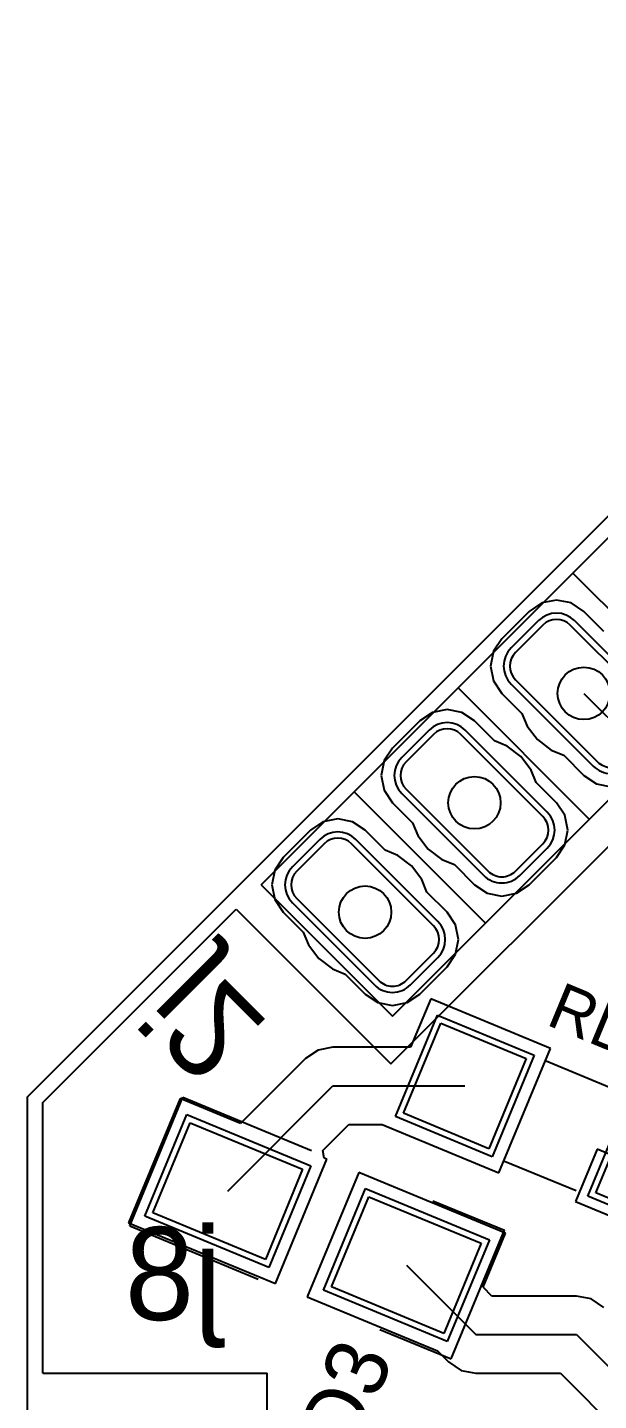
# Model space of a CAD drawing. Header units: millimetres. Extents: x 0 to 2.36, y 0 to 2.36.
# Drawn here: x 0 to 0.369, y 1.472 to 2.36 of the extents above; entities that cross this region are included whole.
import ezdxf

# ---------------------------------------------------------------- set-up
doc = ezdxf.new("R2010")
doc.units = ezdxf.units.MM
doc.header["$MEASUREMENT"] = 0
for name, color, linetype in [('BottomLayer', 5, 'Continuous'), ('BottomOverlay', 54, 'Continuous'), ('BottomSolder', 6, 'Continuous'), ('MultiLayer', 9, 'Continuous'), ('PadHoleLayer', 156, 'Continuous'), ('TopLayer', 1, 'Continuous'), ('TopOverlay', 2, 'Continuous'), ('TopPaste', 8, 'Continuous'), ('TopSolder', 216, 'Continuous')]:
    doc.layers.add(name, color=color, linetype=linetype)

# ---------------------------------------------------------------- blocks, each defined once
blk = doc.blocks.new('___6_______B_2')
at = {"layer": 'BottomLayer'}
for p, q in [((0.0375, 0.025), (-0.0375, 0.025)), ((-0.05, 0.0125), (-0.05, -0.0125)), ((0.05, -0.0125), (0.05, 0.0125)), ((-0.0375, -0.025), (0.0375, -0.025)), ((0.0375, -0.075), (-0.0375, -0.075)), ((-0.05, -0.0875), (-0.05, -0.1125)), ((0.05, -0.1125), (0.05, -0.0875)), ((-0.0375, -0.125), (0.0375, -0.125)), ((0.0375, -0.175), (-0.0375, -0.175)), ((-0.05, -0.1875), (-0.05, -0.2125)), ((0.05, -0.2125), (0.05, -0.1875)), ((-0.0375, -0.225), (0.0375, -0.225)), ((0.0375, -0.275), (-0.0375, -0.275)), ((-0.05, -0.2875), (-0.05, -0.3125)), ((0.05, -0.3125), (0.05, -0.2875)), ((-0.0375, -0.325), (0.0375, -0.325)), ((0.0375, -0.375), (-0.0375, -0.375)), ((-0.05, -0.3875), (-0.05, -0.4125)), ((0.05, -0.4125), (0.05, -0.3875)), ((-0.0375, -0.425), (0.0375, -0.425)), ((0.0375, -0.475), (-0.0375, -0.475)), ((-0.05, -0.4875), (-0.05, -0.5125)), ((0.05, -0.5125), (0.05, -0.4875)), ((-0.0375, -0.525), (0.0375, -0.525))]:
    blk.add_line(p, q, dxfattribs=at)
for centre, start, end in [((-0.0375, 0.0125), 90, 180), ((0.0375, 0.0125), 0, 90), ((-0.0375, -0.0125), 180, 270), ((0.0375, -0.0125), 270, 0), ((-0.0375, -0.0875), 90, 180), ((0.0375, -0.0875), 0, 90), ((-0.0375, -0.1125), 180, 270), ((0.0375, -0.1125), 270, 0), ((-0.0375, -0.1875), 90, 180), ((0.0375, -0.1875), 0, 90), ((-0.0375, -0.2125), 180, 270), ((0.0375, -0.2125), 270, 0), ((-0.0375, -0.2875), 90, 180), ((0.0375, -0.2875), 0, 90), ((-0.0375, -0.3125), 180, 270), ((0.0375, -0.3125), 270, 0), ((-0.0375, -0.3875), 90, 180), ((0.0375, -0.3875), 0, 90), ((-0.0375, -0.4125), 180, 270), ((0.0375, -0.4125), 270, 0), ((-0.0375, -0.4875), 90, 180), ((0.0375, -0.4875), 0, 90), ((-0.0375, -0.5125), 180, 270), ((0.0375, -0.5125), 270, 0)]:
    blk.add_arc(centre, 0.0125, start, end, dxfattribs=at)
at = {"layer": 'BottomOverlay'}
for p, q in [((-0.06, 0.045), (0.06, 0.045)), ((-0.06, -0.535), (-0.06, 0.045)), ((0.06, -0.535), (0.06, 0.045)), ((-0.06, -0.05), (0.06, -0.05)), ((-0.06, -0.15), (0.06, -0.15)), ((-0.06, -0.25), (0.06, -0.25)), ((-0.06, -0.355), (0.06, -0.355)), ((-0.06, -0.45), (0.06, -0.45)), ((-0.06, -0.535), (0.06, -0.535))]:
    blk.add_line(p, q, dxfattribs=at)
at = {"layer": 'BottomSolder'}
for p, q in [((0.0375, 0.029), (-0.0375, 0.029)), ((-0.054, 0.0125), (-0.054, -0.0125)), ((0.054, -0.0125), (0.054, 0.0125)), ((-0.0375, -0.029), (0.0375, -0.029)), ((0.0375, -0.071), (-0.0375, -0.071)), ((-0.054, -0.0875), (-0.054, -0.1125)), ((0.054, -0.1125), (0.054, -0.0875)), ((-0.0375, -0.129), (0.0375, -0.129)), ((0.0375, -0.171), (-0.0375, -0.171)), ((-0.054, -0.1875), (-0.054, -0.2125)), ((0.054, -0.2125), (0.054, -0.1875)), ((-0.0375, -0.229), (0.0375, -0.229)), ((0.0375, -0.271), (-0.0375, -0.271)), ((-0.054, -0.2875), (-0.054, -0.3125)), ((0.054, -0.3125), (0.054, -0.2875)), ((-0.0375, -0.329), (0.0375, -0.329)), ((0.0375, -0.371), (-0.0375, -0.371)), ((-0.054, -0.3875), (-0.054, -0.4125)), ((0.054, -0.4125), (0.054, -0.3875)), ((-0.0375, -0.429), (0.0375, -0.429)), ((0.0375, -0.471), (-0.0375, -0.471)), ((-0.054, -0.4875), (-0.054, -0.5125)), ((0.054, -0.5125), (0.054, -0.4875)), ((-0.0375, -0.529), (0.0375, -0.529))]:
    blk.add_line(p, q, dxfattribs=at)
for centre, start, end in [((-0.0375, 0.0125), 90, 180), ((0.0375, 0.0125), 0, 90), ((-0.0375, -0.0125), 180, 270), ((0.0375, -0.0125), 270, 0), ((-0.0375, -0.0875), 90, 180), ((0.0375, -0.0875), 0, 90), ((-0.0375, -0.1125), 180, 270), ((0.0375, -0.1125), 270, 0), ((-0.0375, -0.1875), 90, 180), ((0.0375, -0.1875), 0, 90), ((-0.0375, -0.2125), 180, 270), ((0.0375, -0.2125), 270, 0), ((-0.0375, -0.2875), 90, 180), ((0.0375, -0.2875), 0, 90), ((-0.0375, -0.3125), 180, 270), ((0.0375, -0.3125), 270, 0), ((-0.0375, -0.3875), 90, 180), ((0.0375, -0.3875), 0, 90), ((-0.0375, -0.4125), 180, 270), ((0.0375, -0.4125), 270, 0), ((-0.0375, -0.4875), 90, 180), ((0.0375, -0.4875), 0, 90), ((-0.0375, -0.5125), 180, 270), ((0.0375, -0.5125), 270, 0)]:
    blk.add_arc(centre, 0.0165, start, end, dxfattribs=at)
at = {"layer": 'MultiLayer'}
for p, q in [((0.0375, 0.025), (-0.0375, 0.025)), ((-0.05, 0.0125), (-0.05, -0.0125)), ((0.05, -0.0125), (0.05, 0.0125)), ((-0.0375, -0.025), (0.0375, -0.025)), ((0.0375, -0.075), (-0.0375, -0.075)), ((-0.05, -0.0875), (-0.05, -0.1125)), ((0.05, -0.1125), (0.05, -0.0875)), ((-0.0375, -0.125), (0.0375, -0.125)), ((0.0375, -0.175), (-0.0375, -0.175)), ((-0.05, -0.1875), (-0.05, -0.2125)), ((0.05, -0.2125), (0.05, -0.1875)), ((-0.0375, -0.225), (0.0375, -0.225)), ((0.0375, -0.275), (-0.0375, -0.275)), ((-0.05, -0.2875), (-0.05, -0.3125)), ((0.05, -0.3125), (0.05, -0.2875)), ((-0.0375, -0.325), (0.0375, -0.325)), ((0.0375, -0.375), (-0.0375, -0.375)), ((-0.05, -0.3875), (-0.05, -0.4125)), ((0.05, -0.4125), (0.05, -0.3875)), ((-0.0375, -0.425), (0.0375, -0.425)), ((0.0375, -0.475), (-0.0375, -0.475)), ((-0.05, -0.4875), (-0.05, -0.5125)), ((0.05, -0.5125), (0.05, -0.4875)), ((-0.0375, -0.525), (0.0375, -0.525))]:
    blk.add_line(p, q, dxfattribs=at)
for centre, start, end in [((-0.0375, 0.0125), 90, 180), ((0.0375, 0.0125), 0, 90), ((-0.0375, -0.0125), 180, 270), ((0.0375, -0.0125), 270, 0), ((-0.0375, -0.0875), 90, 180), ((0.0375, -0.0875), 0, 90), ((-0.0375, -0.1125), 180, 270), ((0.0375, -0.1125), 270, 0), ((-0.0375, -0.1875), 90, 180), ((0.0375, -0.1875), 0, 90), ((-0.0375, -0.2125), 180, 270), ((0.0375, -0.2125), 270, 0), ((-0.0375, -0.2875), 90, 180), ((0.0375, -0.2875), 0, 90), ((-0.0375, -0.3125), 180, 270), ((0.0375, -0.3125), 270, 0), ((-0.0375, -0.3875), 90, 180), ((0.0375, -0.3875), 0, 90), ((-0.0375, -0.4125), 180, 270), ((0.0375, -0.4125), 270, 0), ((-0.0375, -0.4875), 90, 180), ((0.0375, -0.4875), 0, 90), ((-0.0375, -0.5125), 180, 270), ((0.0375, -0.5125), 270, 0)]:
    blk.add_arc(centre, 0.0125, start, end, dxfattribs=at)
at = {"layer": 'PadHoleLayer'}
for centre in [(0, 0), (0, -0.1), (0, -0.2), (0, -0.3), (0, -0.4), (0, -0.5)]:
    blk.add_circle(centre, 0.01693, dxfattribs=at)
at = {"layer": 'TopLayer'}
for p, q in [((0.0375, 0.025), (-0.0375, 0.025)), ((-0.05, 0.0125), (-0.05, -0.0125)), ((0.05, -0.0125), (0.05, 0.0125)), ((-0.0375, -0.025), (0.0375, -0.025)), ((0.0375, -0.075), (-0.0375, -0.075)), ((-0.05, -0.0875), (-0.05, -0.1125)), ((0.05, -0.1125), (0.05, -0.0875)), ((-0.0375, -0.125), (0.0375, -0.125)), ((0.0375, -0.175), (-0.0375, -0.175)), ((-0.05, -0.1875), (-0.05, -0.2125)), ((0.05, -0.2125), (0.05, -0.1875)), ((-0.0375, -0.225), (0.0375, -0.225)), ((0.0375, -0.275), (-0.0375, -0.275)), ((-0.05, -0.2875), (-0.05, -0.3125)), ((0.05, -0.3125), (0.05, -0.2875)), ((-0.0375, -0.325), (0.0375, -0.325)), ((0.0375, -0.375), (-0.0375, -0.375)), ((-0.05, -0.3875), (-0.05, -0.4125)), ((0.05, -0.4125), (0.05, -0.3875)), ((-0.0375, -0.425), (0.0375, -0.425)), ((0.0375, -0.475), (-0.0375, -0.475)), ((-0.05, -0.4875), (-0.05, -0.5125)), ((0.05, -0.5125), (0.05, -0.4875)), ((-0.0375, -0.525), (0.0375, -0.525))]:
    blk.add_line(p, q, dxfattribs=at)
for centre, start, end in [((-0.0375, 0.0125), 90, 180), ((0.0375, 0.0125), 0, 90), ((-0.0375, -0.0125), 180, 270), ((0.0375, -0.0125), 270, 0), ((-0.0375, -0.0875), 90, 180), ((0.0375, -0.0875), 0, 90), ((-0.0375, -0.1125), 180, 270), ((0.0375, -0.1125), 270, 0), ((-0.0375, -0.1875), 90, 180), ((0.0375, -0.1875), 0, 90), ((-0.0375, -0.2125), 180, 270), ((0.0375, -0.2125), 270, 0), ((-0.0375, -0.2875), 90, 180), ((0.0375, -0.2875), 0, 90), ((-0.0375, -0.3125), 180, 270), ((0.0375, -0.3125), 270, 0), ((-0.0375, -0.3875), 90, 180), ((0.0375, -0.3875), 0, 90), ((-0.0375, -0.4125), 180, 270), ((0.0375, -0.4125), 270, 0), ((-0.0375, -0.4875), 90, 180), ((0.0375, -0.4875), 0, 90), ((-0.0375, -0.5125), 180, 270), ((0.0375, -0.5125), 270, 0)]:
    blk.add_arc(centre, 0.0125, start, end, dxfattribs=at)
at = {"layer": 'TopSolder'}
for p, q in [((0.0375, 0.029), (-0.0375, 0.029)), ((-0.054, 0.0125), (-0.054, -0.0125)), ((0.054, -0.0125), (0.054, 0.0125)), ((-0.0375, -0.029), (0.0375, -0.029)), ((0.0375, -0.071), (-0.0375, -0.071)), ((-0.054, -0.0875), (-0.054, -0.1125)), ((0.054, -0.1125), (0.054, -0.0875)), ((-0.0375, -0.129), (0.0375, -0.129)), ((0.0375, -0.171), (-0.0375, -0.171)), ((-0.054, -0.1875), (-0.054, -0.2125)), ((0.054, -0.2125), (0.054, -0.1875)), ((-0.0375, -0.229), (0.0375, -0.229)), ((0.0375, -0.271), (-0.0375, -0.271)), ((-0.054, -0.2875), (-0.054, -0.3125)), ((0.054, -0.3125), (0.054, -0.2875)), ((-0.0375, -0.329), (0.0375, -0.329)), ((0.0375, -0.371), (-0.0375, -0.371)), ((-0.054, -0.3875), (-0.054, -0.4125)), ((0.054, -0.4125), (0.054, -0.3875)), ((-0.0375, -0.429), (0.0375, -0.429)), ((0.0375, -0.471), (-0.0375, -0.471)), ((-0.054, -0.4875), (-0.054, -0.5125)), ((0.054, -0.5125), (0.054, -0.4875)), ((-0.0375, -0.529), (0.0375, -0.529))]:
    blk.add_line(p, q, dxfattribs=at)
for centre, start, end in [((-0.0375, 0.0125), 90, 180), ((0.0375, 0.0125), 0, 90), ((-0.0375, -0.0125), 180, 270), ((0.0375, -0.0125), 270, 0), ((-0.0375, -0.0875), 90, 180), ((0.0375, -0.0875), 0, 90), ((-0.0375, -0.1125), 180, 270), ((0.0375, -0.1125), 270, 0), ((-0.0375, -0.1875), 90, 180), ((0.0375, -0.1875), 0, 90), ((-0.0375, -0.2125), 180, 270), ((0.0375, -0.2125), 270, 0), ((-0.0375, -0.2875), 90, 180), ((0.0375, -0.2875), 0, 90), ((-0.0375, -0.3125), 180, 270), ((0.0375, -0.3125), 270, 0), ((-0.0375, -0.3875), 90, 180), ((0.0375, -0.3875), 0, 90), ((-0.0375, -0.4125), 180, 270), ((0.0375, -0.4125), 270, 0), ((-0.0375, -0.4875), 90, 180), ((0.0375, -0.4875), 0, 90), ((-0.0375, -0.5125), 180, 270), ((0.0375, -0.5125), 270, 0)]:
    blk.add_arc(centre, 0.0165, start, end, dxfattribs=at)
blk = doc.blocks.new('LED3_2X1_6_13')
at = {"layer": 'TopLayer'}
for p, q in [((-0.03937, -0.0315), (-0.03937, 0.0315)), ((-0.03937, 0.0315), (0.03937, 0.0315)), ((0.03937, 0.0315), (0.03937, -0.0315)), ((0.08563, -0.0315), (0.08563, 0.0315)), ((0.08563, 0.0315), (0.16437, 0.0315)), ((0.16437, 0.0315), (0.16437, -0.0315)), ((0.03937, -0.0315), (-0.03937, -0.0315)), ((0.16437, -0.0315), (0.08563, -0.0315))]:
    blk.add_line(p, q, dxfattribs=at)
at = {"layer": 'TopOverlay'}
for p, q in [((0, 0.045), (-0.05, 0.045)), ((-0.05, 0.045), (-0.05, -0.045)), ((0.175, 0.045), (0.085, 0.045)), ((0.175, 0.045), (0.175, -0.045)), ((0, -0.045), (-0.05, -0.045)), ((0.175, -0.045), (0.085, -0.045))]:
    blk.add_line(p, q, dxfattribs=at)
at = {"layer": 'TopPaste'}
for p, q in [((-0.03937, -0.0315), (-0.03937, 0.0315)), ((-0.03937, 0.0315), (0.03937, 0.0315)), ((0.03937, 0.0315), (0.03937, -0.0315)), ((0.08563, -0.0315), (0.08563, 0.0315)), ((0.08563, 0.0315), (0.16437, 0.0315)), ((0.16437, 0.0315), (0.16437, -0.0315)), ((0.03937, -0.0315), (-0.03937, -0.0315)), ((0.16437, -0.0315), (0.08563, -0.0315))]:
    blk.add_line(p, q, dxfattribs=at)
at = {"layer": 'TopSolder'}
for p, q in [((-0.04337, -0.0355), (-0.04337, 0.0355)), ((-0.04337, 0.0355), (0.04337, 0.0355)), ((0.04337, 0.0355), (0.04337, -0.0355)), ((0.08163, -0.0355), (0.08163, 0.0355)), ((0.08163, 0.0355), (0.16837, 0.0355)), ((0.16837, 0.0355), (0.16837, -0.0355)), ((0.04337, -0.0355), (-0.04337, -0.0355)), ((0.16837, -0.0355), (0.08163, -0.0355))]:
    blk.add_line(p, q, dxfattribs=at)
blk = doc.blocks.new('1206_41')
at = {"layer": 'TopLayer'}
for p, q in [((-0.09724, -0.0315), (-0.09724, 0.0315)), ((-0.09724, 0.0315), (-0.0374, 0.0315)), ((-0.0374, 0.0315), (-0.0374, -0.0315)), ((0.0374, -0.0315), (0.0374, 0.0315)), ((0.0374, 0.0315), (0.09724, 0.0315)), ((0.09724, 0.0315), (0.09724, -0.0315)), ((-0.0374, -0.0315), (-0.09724, -0.0315)), ((0.09724, -0.0315), (0.0374, -0.0315))]:
    blk.add_line(p, q, dxfattribs=at)
at = {"layer": 'TopOverlay'}
for p, q in [((-0.025, 0.035), (0.025, 0.035)), ((-0.025, -0.035), (0.025, -0.035))]:
    blk.add_line(p, q, dxfattribs=at)
at = {"layer": 'TopPaste'}
for p, q in [((-0.09724, -0.0315), (-0.09724, 0.0315)), ((-0.09724, 0.0315), (-0.0374, 0.0315)), ((-0.0374, 0.0315), (-0.0374, -0.0315)), ((0.0374, -0.0315), (0.0374, 0.0315)), ((0.0374, 0.0315), (0.09724, 0.0315)), ((0.09724, 0.0315), (0.09724, -0.0315)), ((-0.0374, -0.0315), (-0.09724, -0.0315)), ((0.09724, -0.0315), (0.0374, -0.0315))]:
    blk.add_line(p, q, dxfattribs=at)
at = {"layer": 'TopSolder'}
for p, q in [((-0.10124, -0.0355), (-0.10124, 0.0355)), ((-0.10124, 0.0355), (-0.0334, 0.0355)), ((-0.0334, 0.0355), (-0.0334, -0.0355)), ((0.0334, -0.0355), (0.0334, 0.0355)), ((0.0334, 0.0355), (0.10124, 0.0355)), ((0.10124, 0.0355), (0.10124, -0.0355)), ((-0.0334, -0.0355), (-0.10124, -0.0355)), ((0.10124, -0.0355), (0.0334, -0.0355))]:
    blk.add_line(p, q, dxfattribs=at)

msp = doc.modelspace()

# ---------------------------------------------------------------- linework, layer by layer
at = {"layer": 'BottomLayer'}
for p, q in [((0, 1.66877), (0.69123, 2.36)), ((0.34208, 1.98987), (0.33252, 1.98797)), ((0.35164, 1.98797), (0.34208, 1.98987)), ((0.32442, 1.98256), (0.30674, 1.96488)), ((0.33252, 1.98797), (0.32442, 1.98256)), ((0.35974, 1.98256), (0.35164, 1.98797)), ((0.37277, 1.96953), (0.35974, 1.98256)), ((0.30674, 1.96488), (0.30133, 1.95677)), ((0.30133, 1.95677), (0.29942, 1.94721)), ((0.29942, 1.94721), (0.30133, 1.93766)), ((0.30133, 1.93766), (0.30674, 1.92955)), ((0.30674, 1.92955), (0.31976, 1.91653)), ((0.26181, 1.91726), (0.25371, 1.91185)), ((0.27137, 1.91916), (0.26181, 1.91726)), ((0.28093, 1.91726), (0.27137, 1.91916)), ((0.28903, 1.91185), (0.28093, 1.91726)), ((0.25371, 1.91185), (0.23603, 1.89417)), ((0.30206, 1.89882), (0.28903, 1.91185)), ((0.31976, 1.91653), (0.32313, 1.90839)), ((0.32313, 1.90839), (0.32985, 1.89963)), ((0.32985, 1.89963), (0.33861, 1.89291)), ((0.23603, 1.89417), (0.23061, 1.88606)), ((0.31019, 1.89545), (0.30206, 1.89882)), ((0.31895, 1.88873), (0.31019, 1.89545)), ((0.33861, 1.89291), (0.34675, 1.88954)), ((0.23061, 1.88606), (0.22871, 1.8765)), ((0.32567, 1.87997), (0.31895, 1.88873)), ((0.34675, 1.88954), (0.35977, 1.87652)), ((0.22871, 1.8765), (0.23061, 1.86694)), ((0.32904, 1.87184), (0.32567, 1.87997)), ((0.35977, 1.87652), (0.36788, 1.8711)), ((0.23061, 1.86694), (0.23603, 1.85884)), ((0.34207, 1.85881), (0.32904, 1.87184)), ((0.36788, 1.8711), (0.37744, 1.8692)), ((0.23603, 1.85884), (0.24905, 1.84582)), ((0.34748, 1.85071), (0.34207, 1.85881)), ((0.1911, 1.84655), (0.183, 1.84113)), ((0.20066, 1.84845), (0.1911, 1.84655)), ((0.21022, 1.84655), (0.20066, 1.84845)), ((0.21832, 1.84113), (0.21022, 1.84655)), ((0.34938, 1.84115), (0.34748, 1.85071)), ((0.183, 1.84113), (0.16532, 1.82346)), ((0.23135, 1.82811), (0.21832, 1.84113)), ((0.24905, 1.84582), (0.25242, 1.83768)), ((0.25242, 1.83768), (0.25914, 1.82892)), ((0.34748, 1.83159), (0.34938, 1.84115)), ((0.25914, 1.82892), (0.2679, 1.8222)), ((0.34207, 1.82349), (0.34748, 1.83159)), ((0.16532, 1.82346), (0.1599, 1.81535)), ((0.23948, 1.82474), (0.23135, 1.82811)), ((0.24824, 1.81802), (0.23948, 1.82474)), ((0.2679, 1.8222), (0.27604, 1.81883)), ((0.32439, 1.80581), (0.34207, 1.82349)), ((0.1599, 1.81535), (0.158, 1.80579)), ((0.25496, 1.80926), (0.24824, 1.81802)), ((0.27604, 1.81883), (0.28906, 1.80581)), ((0.158, 1.80579), (0.1599, 1.79623)), ((0.25833, 1.80113), (0.25496, 1.80926)), ((0.28906, 1.80581), (0.29717, 1.80039)), ((0.31629, 1.80039), (0.32439, 1.80581)), ((0.1599, 1.79623), (0.16532, 1.78813)), ((0.27136, 1.7881), (0.25833, 1.80113)), ((0.29717, 1.80039), (0.30673, 1.79849)), ((0.30673, 1.79849), (0.31629, 1.80039)), ((0.16532, 1.78813), (0.17834, 1.77511)), ((0.27677, 1.78), (0.27136, 1.7881)), ((0.27867, 1.77044), (0.27677, 1.78)), ((0.17834, 1.77511), (0.18171, 1.76697)), ((0.18171, 1.76697), (0.18843, 1.75821)), ((0.27677, 1.76088), (0.27867, 1.77044)), ((0.18843, 1.75821), (0.19719, 1.75149)), ((0.27136, 1.75277), (0.27677, 1.76088)), ((0.19719, 1.75149), (0.20533, 1.74812)), ((0.25368, 1.7351), (0.27136, 1.75277)), ((0.20533, 1.74812), (0.21835, 1.7351)), ((0.21835, 1.7351), (0.22646, 1.72968)), ((0.24557, 1.72968), (0.25368, 1.7351)), ((0.22646, 1.72968), (0.23602, 1.72778)), ((0.23602, 1.72778), (0.24557, 1.72968)), ((0, 0.69123), (0, 1.66877))]:
    msp.add_line(p, q, dxfattribs=at)
at = {"layer": 'TopLayer'}
for p, q in [((0, 1.66877), (0.69123, 2.36)), ((0.34208, 1.98987), (0.33252, 1.98797)), ((0.35164, 1.98797), (0.34208, 1.98987)), ((0.32442, 1.98256), (0.30674, 1.96488)), ((0.33252, 1.98797), (0.32442, 1.98256)), ((0.35974, 1.98256), (0.35164, 1.98797)), ((0.37277, 1.96953), (0.35974, 1.98256)), ((0.30674, 1.96488), (0.30133, 1.95677)), ((0.30133, 1.95677), (0.29942, 1.94721)), ((0.29942, 1.94721), (0.30133, 1.93766)), ((0.30133, 1.93766), (0.30674, 1.92955)), ((0.30674, 1.92955), (0.31976, 1.91653)), ((0.35976, 1.92954), (0.41223, 1.87706)), ((0.26181, 1.91726), (0.25371, 1.91185)), ((0.27137, 1.91916), (0.26181, 1.91726)), ((0.28093, 1.91726), (0.27137, 1.91916)), ((0.28903, 1.91185), (0.28093, 1.91726)), ((0.25371, 1.91185), (0.23603, 1.89417)), ((0.30206, 1.89882), (0.28903, 1.91185)), ((0.31976, 1.91653), (0.32313, 1.90839)), ((0.32313, 1.90839), (0.32985, 1.89963)), ((0.32985, 1.89963), (0.33861, 1.89291)), ((0.23603, 1.89417), (0.23061, 1.88606)), ((0.31019, 1.89545), (0.30206, 1.89882)), ((0.31895, 1.88873), (0.31019, 1.89545)), ((0.33861, 1.89291), (0.34675, 1.88954)), ((0.23061, 1.88606), (0.22871, 1.8765)), ((0.32567, 1.87997), (0.31895, 1.88873)), ((0.34675, 1.88954), (0.35977, 1.87652)), ((0.22871, 1.8765), (0.23061, 1.86694)), ((0.32904, 1.87184), (0.32567, 1.87997)), ((0.35977, 1.87652), (0.36788, 1.8711)), ((0.23061, 1.86694), (0.23603, 1.85884)), ((0.34207, 1.85881), (0.32904, 1.87184)), ((0.36788, 1.8711), (0.37744, 1.8692)), ((0.23603, 1.85884), (0.24905, 1.84582)), ((0.34748, 1.85071), (0.34207, 1.85881)), ((0.1911, 1.84655), (0.183, 1.84113)), ((0.20066, 1.84845), (0.1911, 1.84655)), ((0.21022, 1.84655), (0.20066, 1.84845)), ((0.21832, 1.84113), (0.21022, 1.84655)), ((0.34938, 1.84115), (0.34748, 1.85071)), ((0.183, 1.84113), (0.16532, 1.82346)), ((0.23135, 1.82811), (0.21832, 1.84113)), ((0.24905, 1.84582), (0.25242, 1.83768)), ((0.25242, 1.83768), (0.25914, 1.82892)), ((0.34748, 1.83159), (0.34938, 1.84115)), ((0.25914, 1.82892), (0.2679, 1.8222)), ((0.34207, 1.82349), (0.34748, 1.83159)), ((0.16532, 1.82346), (0.1599, 1.81535)), ((0.23948, 1.82474), (0.23135, 1.82811)), ((0.24824, 1.81802), (0.23948, 1.82474)), ((0.2679, 1.8222), (0.27604, 1.81883)), ((0.32439, 1.80581), (0.34207, 1.82349)), ((0.1599, 1.81535), (0.158, 1.80579)), ((0.25496, 1.80926), (0.24824, 1.81802)), ((0.27604, 1.81883), (0.28906, 1.80581)), ((0.158, 1.80579), (0.1599, 1.79623)), ((0.25833, 1.80113), (0.25496, 1.80926)), ((0.28906, 1.80581), (0.29717, 1.80039)), ((0.31629, 1.80039), (0.32439, 1.80581)), ((0.1599, 1.79623), (0.16532, 1.78813)), ((0.27136, 1.7881), (0.25833, 1.80113)), ((0.29717, 1.80039), (0.30673, 1.79849)), ((0.30673, 1.79849), (0.31629, 1.80039)), ((0.16532, 1.78813), (0.17834, 1.77511)), ((0.27677, 1.78), (0.27136, 1.7881)), ((0.27867, 1.77044), (0.27677, 1.78)), ((0.17834, 1.77511), (0.18171, 1.76697)), ((0.18171, 1.76697), (0.18843, 1.75821)), ((0.27677, 1.76088), (0.27867, 1.77044)), ((0.18843, 1.75821), (0.19719, 1.75149)), ((0.27136, 1.75277), (0.27677, 1.76088)), ((0.19719, 1.75149), (0.20533, 1.74812)), ((0.25368, 1.7351), (0.27136, 1.75277)), ((0.20533, 1.74812), (0.21835, 1.7351)), ((0.21835, 1.7351), (0.22646, 1.72968)), ((0.24557, 1.72968), (0.25368, 1.7351)), ((0.26072, 1.73199), (0.24777, 1.70074)), ((0.33818, 1.69991), (0.26072, 1.73199)), ((0.22646, 1.72968), (0.23602, 1.72778)), ((0.23602, 1.72778), (0.24557, 1.72968)), ((0.18788, 1.69884), (0.17978, 1.69343)), ((0.19744, 1.70074), (0.18788, 1.69884)), ((0.24777, 1.70074), (0.19744, 1.70074)), ((0.30489, 1.61954), (0.33818, 1.69991)), ((0.17978, 1.69343), (0.13783, 1.65147)), ((0, 0.69123), (0, 1.66877)), ((0.12952, 1.60784), (0.19744, 1.67576)), ((0.19744, 1.67576), (0.2828, 1.67576)), ((0.0987, 1.66768), (0.06541, 1.58731)), ((0.13783, 1.65147), (0.0987, 1.66768)), ((0.19097, 1.63396), (0.20779, 1.65078)), ((0.20779, 1.65078), (0.22945, 1.65078)), ((0.22945, 1.65078), (0.30489, 1.61954)), ((0.19194, 1.62906), (0.19097, 1.63396)), ((0.3684, 1.63489), (0.35444, 1.60118)), ((0.40067, 1.62153), (0.3684, 1.63489)), ((0.16033, 1.54799), (0.19362, 1.62836)), ((0.19362, 1.62836), (0.19194, 1.62906)), ((0.21419, 1.61984), (0.1809, 1.53947)), ((0.30911, 1.58053), (0.21419, 1.61984)), ((0.12952, 1.60784), (0.12952, 1.60784)), ((0.35444, 1.60118), (0.3867, 1.58781)), ((0.06541, 1.58731), (0.16033, 1.54799)), ((0.29466, 1.54566), (0.30911, 1.58053)), ((0.245, 1.56), (0.29, 1.515)), ((0.30035, 1.53998), (0.29466, 1.54566)), ((0.1809, 1.53947), (0.26506, 1.50461)), ((0.355, 1.53998), (0.30035, 1.53998)), ((0.36456, 1.53808), (0.355, 1.53998)), ((0.37266, 1.53266), (0.36456, 1.53808)), ((0.29, 1.515), (0.355, 1.515)), ((0.355, 1.515), (0.41, 1.46)), ((0.26506, 1.50461), (0.27234, 1.49734)), ((0.27234, 1.49734), (0.28044, 1.49192)), ((0.28044, 1.49192), (0.29, 1.49002)), ((0.29, 1.49002), (0.34465, 1.49002)), ((0.34465, 1.49002), (0.38502, 1.44965))]:
    msp.add_line(p, q, dxfattribs=at)
at = {"layer": 'TopOverlay'}
for p, q in [((0.235, 1.69), (0.675, 2.13)), ((0.01, 1.665), (0.135, 1.79)), ((0.135, 1.79), (0.235, 1.69)), ((0.01, 1.49), (0.01, 1.665)), ((0.01, 1.49), (0.155, 1.49)), ((0.155, 0.86), (0.155, 1.49))]:
    msp.add_line(p, q, dxfattribs=at)

# ---------------------------------------------------------------- block references
for name, p, rotation in [('___6_______B_2', (0.57189, 2.14167), 315), ('1206_41', (0.345, 1.65), 337.5000000000001), ('LED3_2X1_6_13', (0.245, 1.56), 157.5)]:
    msp.add_blockref(name, p, dxfattribs=dict(rotation=rotation))

# ---------------------------------------------------------------- texts
at = {"layer": 'BottomOverlay', "text_generation_flag": 2}
msp.add_text('j2', height=0.06, rotation=135, dxfattribs=at).set_placement((0.11227, 1.76054))
msp.add_text('j8', height=0.06, dxfattribs=at).set_placement((0.1255, 1.5245))
at = {"layer": 'TopOverlay'}
for s, height, rotation, p in [('RD3', 0.03, 337.5, (0.33452, 1.71569)), ('D3', 0.04, 67.5, (0.21072, 1.43656))]:
    msp.add_text(s, height=height, rotation=rotation, dxfattribs=at).set_placement(p)

doc.saveas('drawing.dxf')
